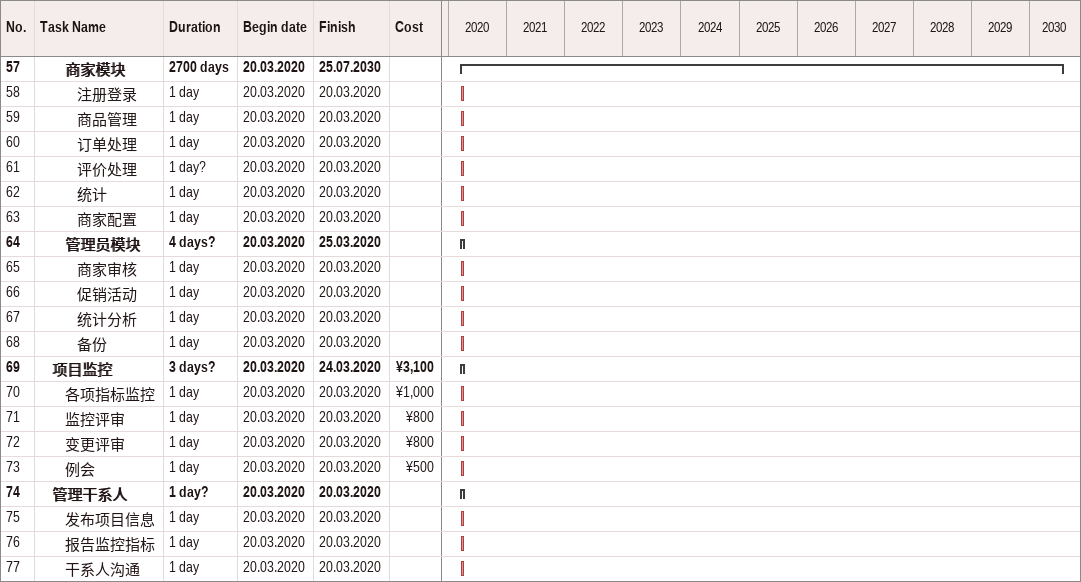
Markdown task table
| ID | Level | Task | Duration | Start | Finish | Cost (¥) |
|---|---|---|---|---|---|---|
| 57 | 3 | **商家模块** | 2700d | 2020-03-20 | 2030-07-25 |  |
| 58 | 4 | 注册登录 | 1d | 2020-03-20 | 2020-03-20 |  |
| 59 | 4 | 商品管理 | 1d | 2020-03-20 | 2020-03-20 |  |
| 60 | 4 | 订单处理 | 1d | 2020-03-20 | 2020-03-20 |  |
| 61 | 4 | 评价处理 | 1d? | 2020-03-20 | 2020-03-20 |  |
| 62 | 4 | 统计 | 1d | 2020-03-20 | 2020-03-20 |  |
| 63 | 4 | 商家配置 | 1d | 2020-03-20 | 2020-03-20 |  |
| 64 | 3 | **管理员模块** | 4d? | 2020-03-20 | 2020-03-25 |  |
| 65 | 4 | 商家审核 | 1d | 2020-03-20 | 2020-03-20 |  |
| 66 | 4 | 促销活动 | 1d | 2020-03-20 | 2020-03-20 |  |
| 67 | 4 | 统计分析 | 1d | 2020-03-20 | 2020-03-20 |  |
| 68 | 4 | 备份 | 1d | 2020-03-20 | 2020-03-20 |  |
| 69 | 2 | **项目监控** | 3d? | 2020-03-20 | 2020-03-24 | 3100 |
| 70 | 3 | 各项指标监控 | 1d | 2020-03-20 | 2020-03-20 | 1000 |
| 71 | 3 | 监控评审 | 1d | 2020-03-20 | 2020-03-20 | 800 |
| 72 | 3 | 变更评审 | 1d | 2020-03-20 | 2020-03-20 | 800 |
| 73 | 3 | 例会 | 1d | 2020-03-20 | 2020-03-20 | 500 |
| 74 | 2 | **管理干系人** | 1d? | 2020-03-20 | 2020-03-20 |  |
| 75 | 3 | 发布项目信息 | 1d | 2020-03-20 | 2020-03-20 |  |
| 76 | 3 | 报告监控指标 | 1d | 2020-03-20 | 2020-03-20 |  |
| 77 | 3 | 干系人沟通 | 1d | 2020-03-20 | 2020-03-20 |  |
